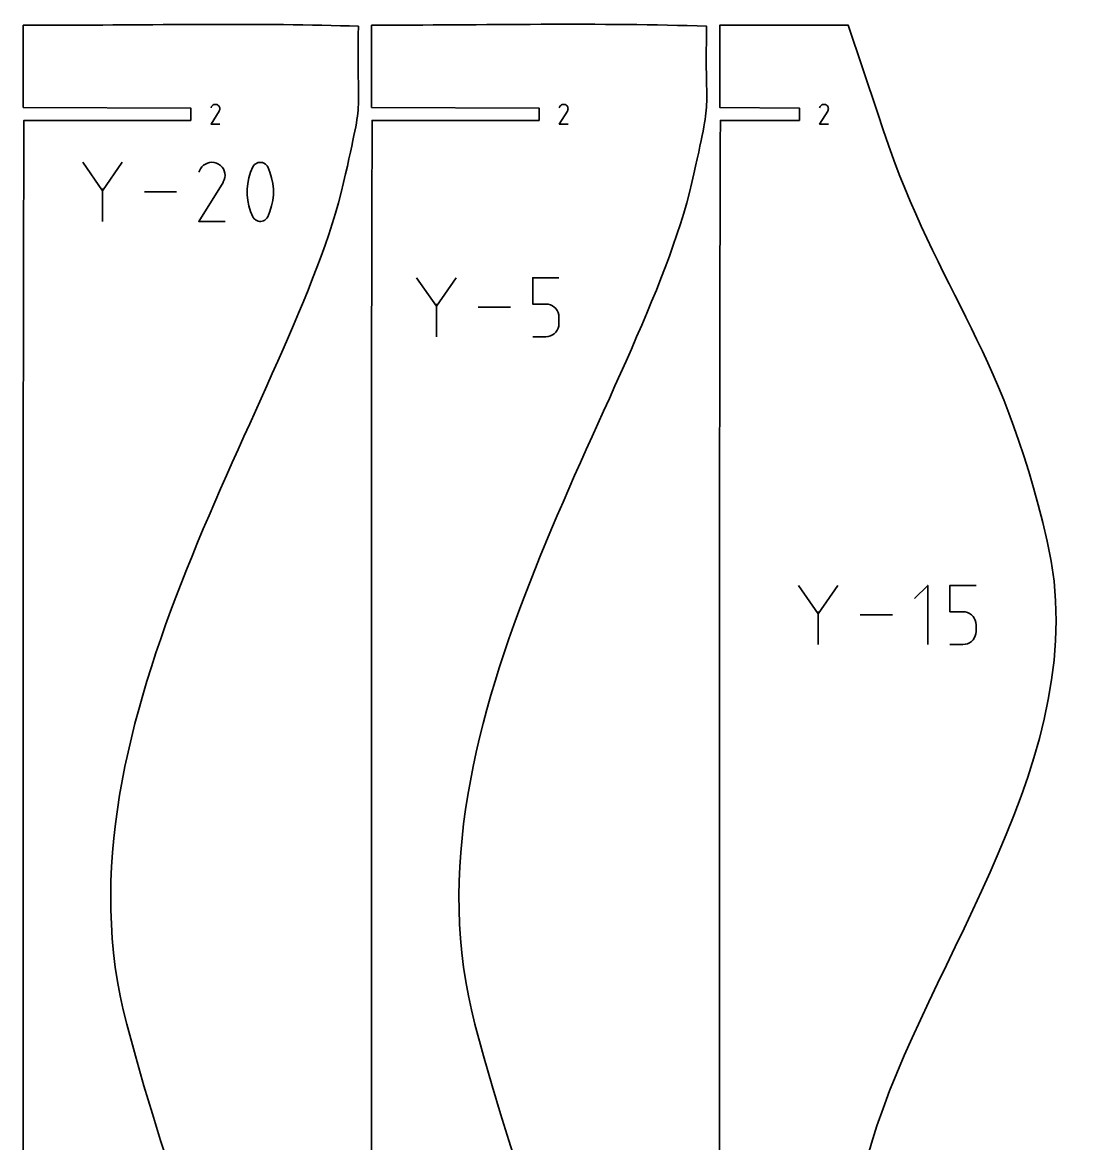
# Model space of a CAD drawing. Header units: centimetres. Extents: x -100 to 52, y -49 to 45.
# Drawn here: x -99.98 to -73.78, y 18.13 to 45.48 of the extents above; entities that cross this region are included whole.
import ezdxf

# ---------------------------------------------------------------- set-up
doc = ezdxf.new("R2010")
doc.units = ezdxf.units.CM
doc.header["$MEASUREMENT"] = 0
doc.layers.add('layer 1', color=7, linetype='Continuous')

msp = doc.modelspace()

# ---------------------------------------------------------------- linework, layer by layer
at = {"layer": 'layer 1', "color": 250, "lineweight": 35}
for points, knots in [([(-99.43649, 45.40976), (-99.43649, 45.40976), (-99.96065, 45.40975), (-99.96065, 45.40975), (-99.96065, 45.40975), (-99.96065, 45.40975), (-99.96065, 43.40408), (-99.96065, 43.40408), (-99.96065, 43.40408), (-99.96065, 43.40408), (-95.87478, 43.38908), (-95.87478, 43.38908), (-95.87478, 43.38908), (-95.87478, 43.38908), (-95.87478, 43.08908), (-95.87478, 43.08908), (-95.87478, 43.08908), (-95.87478, 43.08908), (-99.94565, 43.08908), (-99.94565, 43.08908), (-99.94565, 43.08908), (-99.9819, 31.26959), (-99.96062, 19.44001), (-99.96067, 7.61892), (-99.96067, 7.61892), (-99.96067, 7.61892), (-96.1163, 7.60392), (-96.1163, 7.60392), (-96.1163, 7.60392), (-96.1163, 7.60392), (-96.1163, 7.30392), (-96.1163, 7.30392), (-96.1163, 7.30392), (-96.1163, 7.30392), (-99.94567, 7.30392), (-99.94567, 7.30392), (-99.94567, 7.30392), (-99.94567, 7.30392), (-99.96068, 5.38491), (-99.96068, 5.38491), (-99.96068, 5.38491), (-97.25842, 5.36347), (-94.52812, 5.38055), (-91.82321, 5.38055), (-91.82321, 5.38055), (-93.49611, 11.93526), (-95.161, 12.5553), (-97.43689, 21.04422), (-97.43689, 21.04422), (-99.41385, 28.41815), (-93.33494, 36.38739), (-92.14871, 41.57196), (-92.14871, 41.57196), (-91.61137, 43.92045), (-91.84091, 43.04187), (-91.78733, 45.38343), (-91.78733, 45.38343), (-94.10078, 45.47222), (-96.99438, 45.40976), (-99.43649, 45.40976)], [0, 0, 0, 0, 0.0625, 0.0625, 0.0625, 0.0625, 0.125, 0.125, 0.125, 0.125, 0.1875, 0.1875, 0.1875, 0.1875, 0.25, 0.25, 0.25, 0.25, 0.3125, 0.3125, 0.3125, 0.3125, 0.375, 0.375, 0.375, 0.375, 0.4375, 0.4375, 0.4375, 0.4375, 0.5, 0.5, 0.5, 0.5, 0.5625, 0.5625, 0.5625, 0.5625, 0.625, 0.625, 0.625, 0.625, 0.6875, 0.6875, 0.6875, 0.6875, 0.75, 0.75, 0.75, 0.75, 0.8125, 0.8125, 0.8125, 0.8125, 0.875, 0.875, 0.875, 0.875, 1, 1, 1, 1]), ([(-91.46799, 12.59138), (-91.46799, 12.59138), (-91.46801, 7.61892), (-91.46801, 7.61892), (-91.46801, 7.61892), (-91.46801, 7.61892), (-87.62364, 7.60392), (-87.62364, 7.60392), (-87.62364, 7.60392), (-87.62364, 7.60392), (-87.62364, 7.30392), (-87.62364, 7.30392), (-87.62364, 7.30392), (-87.62364, 7.30392), (-91.45301, 7.30392), (-91.45301, 7.30392), (-91.45301, 7.30392), (-91.45301, 7.30392), (-91.46802, 5.38428), (-91.46802, 5.38428), (-91.46802, 5.38428), (-88.77043, 5.36589), (-86.03247, 5.38056), (-83.33055, 5.38056), (-83.33055, 5.38056), (-85.0034, 11.93492), (-86.6682, 12.55532), (-88.94424, 21.04422), (-88.94424, 21.04422), (-90.92128, 28.41795), (-84.84207, 36.38789), (-83.65606, 41.57196), (-83.65606, 41.57196), (-83.11872, 43.92069), (-83.34825, 43.04159), (-83.29467, 45.38343), (-83.29467, 45.38343), (-85.76628, 45.4783), (-88.86936, 45.40983), (-91.46802, 45.40973), (-91.46802, 45.40973), (-91.46802, 45.40973), (-91.46801, 43.40408), (-91.46801, 43.40408), (-91.46801, 43.40408), (-91.46801, 43.40408), (-87.38214, 43.38908), (-87.38214, 43.38908), (-87.38214, 43.38908), (-87.38214, 43.38908), (-87.38214, 43.08908), (-87.38214, 43.08908), (-87.38214, 43.08908), (-87.38214, 43.08908), (-91.45301, 43.08908), (-91.45301, 43.08908), (-91.45301, 43.08908), (-91.48415, 32.92513), (-91.46799, 22.75594), (-91.46799, 12.59138)], [0, 0, 0, 0, 0.0625, 0.0625, 0.0625, 0.0625, 0.125, 0.125, 0.125, 0.125, 0.1875, 0.1875, 0.1875, 0.1875, 0.25, 0.25, 0.25, 0.25, 0.3125, 0.3125, 0.3125, 0.3125, 0.375, 0.375, 0.375, 0.375, 0.4375, 0.4375, 0.4375, 0.4375, 0.5, 0.5, 0.5, 0.5, 0.5625, 0.5625, 0.5625, 0.5625, 0.625, 0.625, 0.625, 0.625, 0.6875, 0.6875, 0.6875, 0.6875, 0.75, 0.75, 0.75, 0.75, 0.8125, 0.8125, 0.8125, 0.8125, 0.875, 0.875, 0.875, 0.875, 1, 1, 1, 1]), ([(-82.78106, 45.40977), (-82.78106, 45.40977), (-82.9753, 45.40974), (-82.9753, 45.40974), (-82.9753, 45.40974), (-82.9753, 45.40974), (-82.97529, 43.40408), (-82.97529, 43.40408), (-82.97529, 43.40408), (-82.97529, 43.40408), (-81.03165, 43.38908), (-81.03165, 43.38908), (-81.03165, 43.38908), (-81.03165, 43.38908), (-81.03165, 43.08908), (-81.03165, 43.08908), (-81.03165, 43.08908), (-81.03165, 43.08908), (-82.96029, 43.08908), (-82.96029, 43.08908), (-82.96029, 43.08908), (-82.99655, 31.26958), (-82.97522, 19.44003), (-82.97534, 7.61892), (-82.97534, 7.61892), (-82.97534, 7.61892), (-81.67216, 7.60392), (-81.67216, 7.60392), (-81.67216, 7.60392), (-81.67216, 7.60392), (-81.67216, 7.30392), (-81.67216, 7.30392), (-81.67216, 7.30392), (-81.67216, 7.30392), (-82.96035, 7.30392), (-82.96035, 7.30392), (-82.96035, 7.30392), (-82.96035, 7.30392), (-82.97537, 5.38519), (-82.97537, 5.38519), (-82.97537, 5.38519), (-82.0142, 5.3633), (-80.88123, 5.38056), (-79.90189, 5.38056), (-79.90189, 5.38056), (-81.3053, 11.71305), (-81.37859, 11.03902), (-79.27187, 18.14355), (-79.27187, 18.14355), (-77.94576, 22.61562), (-73.78397, 27.61849), (-74.9852, 32.82466), (-74.9852, 32.82466), (-76.13307, 37.79954), (-77.75456, 38.94223), (-79.11734, 43.25364), (-79.11734, 43.25364), (-79.11734, 43.25364), (-79.8392, 45.40977), (-79.8392, 45.40977), (-79.8392, 45.40977), (-79.8392, 45.40977), (-82.78106, 45.40977), (-82.78106, 45.40977)], [0, 0, 0, 0, 0.05882353, 0.05882353, 0.05882353, 0.05882353, 0.11764706, 0.11764706, 0.11764706, 0.11764706, 0.17647059, 0.17647059, 0.17647059, 0.17647059, 0.23529412, 0.23529412, 0.23529412, 0.23529412, 0.29411765, 0.29411765, 0.29411765, 0.29411765, 0.35294118, 0.35294118, 0.35294118, 0.35294118, 0.41176471, 0.41176471, 0.41176471, 0.41176471, 0.47058824, 0.47058824, 0.47058824, 0.47058824, 0.52941176, 0.52941176, 0.52941176, 0.52941176, 0.58823529, 0.58823529, 0.58823529, 0.58823529, 0.64705882, 0.64705882, 0.64705882, 0.64705882, 0.70588235, 0.70588235, 0.70588235, 0.70588235, 0.76470588, 0.76470588, 0.76470588, 0.76470588, 0.82352941, 0.82352941, 0.82352941, 0.82352941, 0.88235294, 0.88235294, 0.88235294, 0.88235294, 1, 1, 1, 1]), ([(-95.16825, 42.99908), (-95.16825, 42.99908), (-95.38143, 42.99908), (-95.38143, 42.99908), (-95.38143, 42.99908), (-95.38143, 42.99908), (-95.18445, 43.3162), (-95.18445, 43.3162), (-95.18445, 43.3162), (-95.18445, 43.3162), (-95.18421, 43.31649), (-95.18421, 43.31649), (-95.18421, 43.31649), (-95.18421, 43.31649), (-95.18399, 43.31679), (-95.18399, 43.31679), (-95.18399, 43.31679), (-95.18399, 43.31679), (-95.18377, 43.31708), (-95.18377, 43.31708), (-95.18377, 43.31708), (-95.18377, 43.31708), (-95.18356, 43.31739), (-95.18356, 43.31739), (-95.18356, 43.31739), (-95.18356, 43.31739), (-95.18335, 43.31771), (-95.18335, 43.31771), (-95.18335, 43.31771), (-95.18335, 43.31771), (-95.18315, 43.31804), (-95.18315, 43.31804), (-95.18315, 43.31804), (-95.18315, 43.31804), (-95.18295, 43.31838), (-95.18295, 43.31838), (-95.18295, 43.31838), (-95.18295, 43.31838), (-95.18275, 43.31874), (-95.18275, 43.31874), (-95.18275, 43.31874), (-95.18275, 43.31874), (-95.18255, 43.31912), (-95.18255, 43.31912), (-95.18255, 43.31912), (-95.18255, 43.31912), (-95.17442, 43.33658), (-95.17442, 43.33658), (-95.17442, 43.33658), (-95.17442, 43.33658), (-95.16967, 43.35469), (-95.16967, 43.35469), (-95.16967, 43.35469), (-95.16967, 43.35469), (-95.16818, 43.37302), (-95.16818, 43.37302), (-95.16818, 43.37302), (-95.16818, 43.37302), (-95.16984, 43.39117), (-95.16984, 43.39117), (-95.16984, 43.39117), (-95.16984, 43.39117), (-95.17454, 43.40873), (-95.17454, 43.40873), (-95.17454, 43.40873), (-95.17454, 43.40873), (-95.18215, 43.4253), (-95.18215, 43.4253), (-95.18215, 43.4253), (-95.18215, 43.4253), (-95.19256, 43.44046), (-95.19256, 43.44046), (-95.19256, 43.44046), (-95.19256, 43.44046), (-95.20566, 43.45381), (-95.20566, 43.45381), (-95.20566, 43.45381), (-95.20566, 43.45381), (-95.22132, 43.46493), (-95.22132, 43.46493), (-95.22132, 43.46493), (-95.22132, 43.46493), (-95.23883, 43.47295), (-95.23883, 43.47295), (-95.23883, 43.47295), (-95.23883, 43.47295), (-95.25696, 43.47763), (-95.25696, 43.47763), (-95.25696, 43.47763), (-95.25696, 43.47763), (-95.27531, 43.47907), (-95.27531, 43.47907), (-95.27531, 43.47907), (-95.27531, 43.47907), (-95.29346, 43.47739), (-95.29346, 43.47739), (-95.29346, 43.47739), (-95.29346, 43.47739), (-95.31101, 43.47268), (-95.31101, 43.47268), (-95.31101, 43.47268), (-95.31101, 43.47268), (-95.32756, 43.46505), (-95.32756, 43.46505), (-95.32756, 43.46505), (-95.32756, 43.46505), (-95.3427, 43.45461), (-95.3427, 43.45461), (-95.3427, 43.45461), (-95.3427, 43.45461), (-95.35603, 43.44146), (-95.35603, 43.44146), (-95.35603, 43.44146), (-95.35603, 43.44146), (-95.36713, 43.42571), (-95.36713, 43.42571), (-95.36713, 43.42571), (-95.36713, 43.42571), (-95.38113, 43.39886), (-95.38113, 43.39886)], [0, 0, 0, 0, 0.03225806, 0.03225806, 0.03225806, 0.03225806, 0.06451613, 0.06451613, 0.06451613, 0.06451613, 0.09677419, 0.09677419, 0.09677419, 0.09677419, 0.12903226, 0.12903226, 0.12903226, 0.12903226, 0.16129032, 0.16129032, 0.16129032, 0.16129032, 0.19354839, 0.19354839, 0.19354839, 0.19354839, 0.22580645, 0.22580645, 0.22580645, 0.22580645, 0.25806452, 0.25806452, 0.25806452, 0.25806452, 0.29032258, 0.29032258, 0.29032258, 0.29032258, 0.32258065, 0.32258065, 0.32258065, 0.32258065, 0.35483871, 0.35483871, 0.35483871, 0.35483871, 0.38709677, 0.38709677, 0.38709677, 0.38709677, 0.41935484, 0.41935484, 0.41935484, 0.41935484, 0.4516129, 0.4516129, 0.4516129, 0.4516129, 0.48387097, 0.48387097, 0.48387097, 0.48387097, 0.51612903, 0.51612903, 0.51612903, 0.51612903, 0.5483871, 0.5483871, 0.5483871, 0.5483871, 0.58064516, 0.58064516, 0.58064516, 0.58064516, 0.61290323, 0.61290323, 0.61290323, 0.61290323, 0.64516129, 0.64516129, 0.64516129, 0.64516129, 0.67741935, 0.67741935, 0.67741935, 0.67741935, 0.70967742, 0.70967742, 0.70967742, 0.70967742, 0.74193548, 0.74193548, 0.74193548, 0.74193548, 0.77419355, 0.77419355, 0.77419355, 0.77419355, 0.80645161, 0.80645161, 0.80645161, 0.80645161, 0.83870968, 0.83870968, 0.83870968, 0.83870968, 0.87096774, 0.87096774, 0.87096774, 0.87096774, 0.90322581, 0.90322581, 0.90322581, 0.90322581, 0.93548387, 0.93548387, 0.93548387, 0.93548387, 1, 1, 1, 1]), ([(-86.67561, 42.99908), (-86.67561, 42.99908), (-86.88879, 42.99908), (-86.88879, 42.99908), (-86.88879, 42.99908), (-86.88879, 42.99908), (-86.6918, 43.3162), (-86.6918, 43.3162), (-86.6918, 43.3162), (-86.6918, 43.3162), (-86.69157, 43.31649), (-86.69157, 43.31649), (-86.69157, 43.31649), (-86.69157, 43.31649), (-86.69134, 43.31679), (-86.69134, 43.31679), (-86.69134, 43.31679), (-86.69134, 43.31679), (-86.69112, 43.31708), (-86.69112, 43.31708), (-86.69112, 43.31708), (-86.69112, 43.31708), (-86.69091, 43.31739), (-86.69091, 43.31739), (-86.69091, 43.31739), (-86.69091, 43.31739), (-86.69071, 43.31771), (-86.69071, 43.31771), (-86.69071, 43.31771), (-86.69071, 43.31771), (-86.6905, 43.31804), (-86.6905, 43.31804), (-86.6905, 43.31804), (-86.6905, 43.31804), (-86.6903, 43.31838), (-86.6903, 43.31838), (-86.6903, 43.31838), (-86.6903, 43.31838), (-86.6901, 43.31874), (-86.6901, 43.31874), (-86.6901, 43.31874), (-86.6901, 43.31874), (-86.6899, 43.31912), (-86.6899, 43.31912), (-86.6899, 43.31912), (-86.6899, 43.31912), (-86.68177, 43.33658), (-86.68177, 43.33658), (-86.68177, 43.33658), (-86.68177, 43.33658), (-86.67702, 43.35469), (-86.67702, 43.35469), (-86.67702, 43.35469), (-86.67702, 43.35469), (-86.67553, 43.37302), (-86.67553, 43.37302), (-86.67553, 43.37302), (-86.67553, 43.37302), (-86.6772, 43.39117), (-86.6772, 43.39117), (-86.6772, 43.39117), (-86.6772, 43.39117), (-86.68189, 43.40874), (-86.68189, 43.40874), (-86.68189, 43.40874), (-86.68189, 43.40874), (-86.68951, 43.4253), (-86.68951, 43.4253), (-86.68951, 43.4253), (-86.68951, 43.4253), (-86.69992, 43.44046), (-86.69992, 43.44046), (-86.69992, 43.44046), (-86.69992, 43.44046), (-86.71301, 43.45381), (-86.71301, 43.45381), (-86.71301, 43.45381), (-86.71301, 43.45381), (-86.72868, 43.46493), (-86.72868, 43.46493), (-86.72868, 43.46493), (-86.72868, 43.46493), (-86.74619, 43.47295), (-86.74619, 43.47295), (-86.74619, 43.47295), (-86.74619, 43.47295), (-86.76432, 43.47763), (-86.76432, 43.47763), (-86.76432, 43.47763), (-86.76432, 43.47763), (-86.78266, 43.47907), (-86.78266, 43.47907), (-86.78266, 43.47907), (-86.78266, 43.47907), (-86.80081, 43.47739), (-86.80081, 43.47739), (-86.80081, 43.47739), (-86.80081, 43.47739), (-86.81836, 43.47268), (-86.81836, 43.47268), (-86.81836, 43.47268), (-86.81836, 43.47268), (-86.83491, 43.46505), (-86.83491, 43.46505), (-86.83491, 43.46505), (-86.83491, 43.46505), (-86.85005, 43.45461), (-86.85005, 43.45461), (-86.85005, 43.45461), (-86.85005, 43.45461), (-86.86338, 43.44146), (-86.86338, 43.44146), (-86.86338, 43.44146), (-86.86338, 43.44146), (-86.87449, 43.42571), (-86.87449, 43.42571), (-86.87449, 43.42571), (-86.87449, 43.42571), (-86.88848, 43.39886), (-86.88848, 43.39886)], [0, 0, 0, 0, 0.03225806, 0.03225806, 0.03225806, 0.03225806, 0.06451613, 0.06451613, 0.06451613, 0.06451613, 0.09677419, 0.09677419, 0.09677419, 0.09677419, 0.12903226, 0.12903226, 0.12903226, 0.12903226, 0.16129032, 0.16129032, 0.16129032, 0.16129032, 0.19354839, 0.19354839, 0.19354839, 0.19354839, 0.22580645, 0.22580645, 0.22580645, 0.22580645, 0.25806452, 0.25806452, 0.25806452, 0.25806452, 0.29032258, 0.29032258, 0.29032258, 0.29032258, 0.32258065, 0.32258065, 0.32258065, 0.32258065, 0.35483871, 0.35483871, 0.35483871, 0.35483871, 0.38709677, 0.38709677, 0.38709677, 0.38709677, 0.41935484, 0.41935484, 0.41935484, 0.41935484, 0.4516129, 0.4516129, 0.4516129, 0.4516129, 0.48387097, 0.48387097, 0.48387097, 0.48387097, 0.51612903, 0.51612903, 0.51612903, 0.51612903, 0.5483871, 0.5483871, 0.5483871, 0.5483871, 0.58064516, 0.58064516, 0.58064516, 0.58064516, 0.61290323, 0.61290323, 0.61290323, 0.61290323, 0.64516129, 0.64516129, 0.64516129, 0.64516129, 0.67741935, 0.67741935, 0.67741935, 0.67741935, 0.70967742, 0.70967742, 0.70967742, 0.70967742, 0.74193548, 0.74193548, 0.74193548, 0.74193548, 0.77419355, 0.77419355, 0.77419355, 0.77419355, 0.80645161, 0.80645161, 0.80645161, 0.80645161, 0.83870968, 0.83870968, 0.83870968, 0.83870968, 0.87096774, 0.87096774, 0.87096774, 0.87096774, 0.90322581, 0.90322581, 0.90322581, 0.90322581, 0.93548387, 0.93548387, 0.93548387, 0.93548387, 1, 1, 1, 1]), ([(-80.32512, 42.99908), (-80.32512, 42.99908), (-80.5383, 42.99908), (-80.5383, 42.99908), (-80.5383, 42.99908), (-80.5383, 42.99908), (-80.34132, 43.3162), (-80.34132, 43.3162), (-80.34132, 43.3162), (-80.34132, 43.3162), (-80.34108, 43.31649), (-80.34108, 43.31649), (-80.34108, 43.31649), (-80.34108, 43.31649), (-80.34085, 43.31678), (-80.34085, 43.31678), (-80.34085, 43.31678), (-80.34085, 43.31678), (-80.34064, 43.31708), (-80.34064, 43.31708), (-80.34064, 43.31708), (-80.34064, 43.31708), (-80.34043, 43.31739), (-80.34043, 43.31739), (-80.34043, 43.31739), (-80.34043, 43.31739), (-80.34022, 43.31771), (-80.34022, 43.31771), (-80.34022, 43.31771), (-80.34022, 43.31771), (-80.34002, 43.31803), (-80.34002, 43.31803), (-80.34002, 43.31803), (-80.34002, 43.31803), (-80.33982, 43.31838), (-80.33982, 43.31838), (-80.33982, 43.31838), (-80.33982, 43.31838), (-80.33962, 43.31874), (-80.33962, 43.31874), (-80.33962, 43.31874), (-80.33962, 43.31874), (-80.33942, 43.31912), (-80.33942, 43.31912), (-80.33942, 43.31912), (-80.33942, 43.31912), (-80.33129, 43.33658), (-80.33129, 43.33658), (-80.33129, 43.33658), (-80.33129, 43.33658), (-80.32653, 43.35468), (-80.32653, 43.35468), (-80.32653, 43.35468), (-80.32653, 43.35468), (-80.32505, 43.37302), (-80.32505, 43.37302), (-80.32505, 43.37302), (-80.32505, 43.37302), (-80.32671, 43.39117), (-80.32671, 43.39117), (-80.32671, 43.39117), (-80.32671, 43.39117), (-80.33141, 43.40873), (-80.33141, 43.40873), (-80.33141, 43.40873), (-80.33141, 43.40873), (-80.33902, 43.4253), (-80.33902, 43.4253), (-80.33902, 43.4253), (-80.33902, 43.4253), (-80.34943, 43.44046), (-80.34943, 43.44046), (-80.34943, 43.44046), (-80.34943, 43.44046), (-80.36253, 43.45381), (-80.36253, 43.45381), (-80.36253, 43.45381), (-80.36253, 43.45381), (-80.37819, 43.46493), (-80.37819, 43.46493), (-80.37819, 43.46493), (-80.37819, 43.46493), (-80.3957, 43.47295), (-80.3957, 43.47295), (-80.3957, 43.47295), (-80.3957, 43.47295), (-80.41383, 43.47763), (-80.41383, 43.47763), (-80.41383, 43.47763), (-80.41383, 43.47763), (-80.43217, 43.47907), (-80.43217, 43.47907), (-80.43217, 43.47907), (-80.43217, 43.47907), (-80.45032, 43.47739), (-80.45032, 43.47739), (-80.45032, 43.47739), (-80.45032, 43.47739), (-80.46788, 43.47268), (-80.46788, 43.47268), (-80.46788, 43.47268), (-80.46788, 43.47268), (-80.48443, 43.46505), (-80.48443, 43.46505), (-80.48443, 43.46505), (-80.48443, 43.46505), (-80.49957, 43.45461), (-80.49957, 43.45461), (-80.49957, 43.45461), (-80.49957, 43.45461), (-80.51289, 43.44146), (-80.51289, 43.44146), (-80.51289, 43.44146), (-80.51289, 43.44146), (-80.524, 43.42571), (-80.524, 43.42571), (-80.524, 43.42571), (-80.524, 43.42571), (-80.538, 43.39886), (-80.538, 43.39886)], [0, 0, 0, 0, 0.03225806, 0.03225806, 0.03225806, 0.03225806, 0.06451613, 0.06451613, 0.06451613, 0.06451613, 0.09677419, 0.09677419, 0.09677419, 0.09677419, 0.12903226, 0.12903226, 0.12903226, 0.12903226, 0.16129032, 0.16129032, 0.16129032, 0.16129032, 0.19354839, 0.19354839, 0.19354839, 0.19354839, 0.22580645, 0.22580645, 0.22580645, 0.22580645, 0.25806452, 0.25806452, 0.25806452, 0.25806452, 0.29032258, 0.29032258, 0.29032258, 0.29032258, 0.32258065, 0.32258065, 0.32258065, 0.32258065, 0.35483871, 0.35483871, 0.35483871, 0.35483871, 0.38709677, 0.38709677, 0.38709677, 0.38709677, 0.41935484, 0.41935484, 0.41935484, 0.41935484, 0.4516129, 0.4516129, 0.4516129, 0.4516129, 0.48387097, 0.48387097, 0.48387097, 0.48387097, 0.51612903, 0.51612903, 0.51612903, 0.51612903, 0.5483871, 0.5483871, 0.5483871, 0.5483871, 0.58064516, 0.58064516, 0.58064516, 0.58064516, 0.61290323, 0.61290323, 0.61290323, 0.61290323, 0.64516129, 0.64516129, 0.64516129, 0.64516129, 0.67741935, 0.67741935, 0.67741935, 0.67741935, 0.70967742, 0.70967742, 0.70967742, 0.70967742, 0.74193548, 0.74193548, 0.74193548, 0.74193548, 0.77419355, 0.77419355, 0.77419355, 0.77419355, 0.80645161, 0.80645161, 0.80645161, 0.80645161, 0.83870968, 0.83870968, 0.83870968, 0.83870968, 0.87096774, 0.87096774, 0.87096774, 0.87096774, 0.90322581, 0.90322581, 0.90322581, 0.90322581, 0.93548387, 0.93548387, 0.93548387, 0.93548387, 1, 1, 1, 1]), ([(-97.54885, 42.06654), (-97.54885, 42.06654), (-98.02949, 41.37134), (-98.02949, 41.37134), (-98.02949, 41.37134), (-98.02949, 41.37134), (-98.51022, 42.06654), (-98.51022, 42.06654)], [0, 0, 0, 0, 0.33333333, 0.33333333, 0.33333333, 0.33333333, 1, 1, 1, 1]), ([(-95.03971, 40.62529), (-95.03971, 40.62529), (-95.67978, 40.62529), (-95.67978, 40.62529), (-95.67978, 40.62529), (-95.67978, 40.62529), (-95.08833, 41.57744), (-95.08833, 41.57744), (-95.08833, 41.57744), (-95.08833, 41.57744), (-95.08762, 41.57831), (-95.08762, 41.57831), (-95.08762, 41.57831), (-95.08762, 41.57831), (-95.08695, 41.5792), (-95.08695, 41.5792), (-95.08695, 41.5792), (-95.08695, 41.5792), (-95.08629, 41.58009), (-95.08629, 41.58009), (-95.08629, 41.58009), (-95.08629, 41.58009), (-95.08566, 41.58101), (-95.08566, 41.58101), (-95.08566, 41.58101), (-95.08566, 41.58101), (-95.08504, 41.58196), (-95.08504, 41.58196), (-95.08504, 41.58196), (-95.08504, 41.58196), (-95.08443, 41.58295), (-95.08443, 41.58295), (-95.08443, 41.58295), (-95.08443, 41.58295), (-95.08383, 41.58398), (-95.08383, 41.58398), (-95.08383, 41.58398), (-95.08383, 41.58398), (-95.08324, 41.58506), (-95.08324, 41.58506), (-95.08324, 41.58506), (-95.08324, 41.58506), (-95.08264, 41.58621), (-95.08264, 41.58621), (-95.08264, 41.58621), (-95.08264, 41.58621), (-95.05822, 41.63864), (-95.05822, 41.63864), (-95.05822, 41.63864), (-95.05822, 41.63864), (-95.04395, 41.69299), (-95.04395, 41.69299), (-95.04395, 41.69299), (-95.04395, 41.69299), (-95.03949, 41.74803), (-95.03949, 41.74803), (-95.03949, 41.74803), (-95.03949, 41.74803), (-95.04448, 41.80254), (-95.04448, 41.80254), (-95.04448, 41.80254), (-95.04448, 41.80254), (-95.05858, 41.85527), (-95.05858, 41.85527), (-95.05858, 41.85527), (-95.05858, 41.85527), (-95.08144, 41.90502), (-95.08144, 41.90502), (-95.08144, 41.90502), (-95.08144, 41.90502), (-95.1127, 41.95054), (-95.1127, 41.95054), (-95.1127, 41.95054), (-95.1127, 41.95054), (-95.15202, 41.99061), (-95.15202, 41.99061), (-95.15202, 41.99061), (-95.15202, 41.99061), (-95.19905, 42.02401), (-95.19905, 42.02401), (-95.19905, 42.02401), (-95.19905, 42.02401), (-95.25162, 42.04808), (-95.25162, 42.04808), (-95.25162, 42.04808), (-95.25162, 42.04808), (-95.30606, 42.06213), (-95.30606, 42.06213), (-95.30606, 42.06213), (-95.30606, 42.06213), (-95.36113, 42.06646), (-95.36113, 42.06646), (-95.36113, 42.06646), (-95.36113, 42.06646), (-95.41563, 42.0614), (-95.41563, 42.0614), (-95.41563, 42.0614), (-95.41563, 42.0614), (-95.46833, 42.04726), (-95.46833, 42.04726), (-95.46833, 42.04726), (-95.46833, 42.04726), (-95.51802, 42.02436), (-95.51802, 42.02436), (-95.51802, 42.02436), (-95.51802, 42.02436), (-95.56348, 41.99301), (-95.56348, 41.99301), (-95.56348, 41.99301), (-95.56348, 41.99301), (-95.60349, 41.95353), (-95.60349, 41.95353), (-95.60349, 41.95353), (-95.60349, 41.95353), (-95.63685, 41.90624), (-95.63685, 41.90624), (-95.63685, 41.90624), (-95.63685, 41.90624), (-95.67887, 41.82562), (-95.67887, 41.82562)], [0, 0, 0, 0, 0.03225806, 0.03225806, 0.03225806, 0.03225806, 0.06451613, 0.06451613, 0.06451613, 0.06451613, 0.09677419, 0.09677419, 0.09677419, 0.09677419, 0.12903226, 0.12903226, 0.12903226, 0.12903226, 0.16129032, 0.16129032, 0.16129032, 0.16129032, 0.19354839, 0.19354839, 0.19354839, 0.19354839, 0.22580645, 0.22580645, 0.22580645, 0.22580645, 0.25806452, 0.25806452, 0.25806452, 0.25806452, 0.29032258, 0.29032258, 0.29032258, 0.29032258, 0.32258065, 0.32258065, 0.32258065, 0.32258065, 0.35483871, 0.35483871, 0.35483871, 0.35483871, 0.38709677, 0.38709677, 0.38709677, 0.38709677, 0.41935484, 0.41935484, 0.41935484, 0.41935484, 0.4516129, 0.4516129, 0.4516129, 0.4516129, 0.48387097, 0.48387097, 0.48387097, 0.48387097, 0.51612903, 0.51612903, 0.51612903, 0.51612903, 0.5483871, 0.5483871, 0.5483871, 0.5483871, 0.58064516, 0.58064516, 0.58064516, 0.58064516, 0.61290323, 0.61290323, 0.61290323, 0.61290323, 0.64516129, 0.64516129, 0.64516129, 0.64516129, 0.67741935, 0.67741935, 0.67741935, 0.67741935, 0.70967742, 0.70967742, 0.70967742, 0.70967742, 0.74193548, 0.74193548, 0.74193548, 0.74193548, 0.77419355, 0.77419355, 0.77419355, 0.77419355, 0.80645161, 0.80645161, 0.80645161, 0.80645161, 0.83870968, 0.83870968, 0.83870968, 0.83870968, 0.87096774, 0.87096774, 0.87096774, 0.87096774, 0.90322581, 0.90322581, 0.90322581, 0.90322581, 0.93548387, 0.93548387, 0.93548387, 0.93548387, 1, 1, 1, 1]), ([(-94.26765, 40.64431), (-94.26765, 40.64431), (-94.23416, 40.63179), (-94.23416, 40.63179), (-94.23416, 40.63179), (-94.23416, 40.63179), (-94.19981, 40.62557), (-94.19981, 40.62557), (-94.19981, 40.62557), (-94.19981, 40.62557), (-94.16537, 40.62539), (-94.16537, 40.62539), (-94.16537, 40.62539), (-94.16537, 40.62539), (-94.13164, 40.63101), (-94.13164, 40.63101), (-94.13164, 40.63101), (-94.13164, 40.63101), (-94.09937, 40.64217), (-94.09937, 40.64217), (-94.09937, 40.64217), (-94.09937, 40.64217), (-94.06936, 40.65862), (-94.06936, 40.65862), (-94.06936, 40.65862), (-94.06936, 40.65862), (-94.04237, 40.68009), (-94.04237, 40.68009), (-94.04237, 40.68009), (-94.04237, 40.68009), (-94.01919, 40.70635), (-94.01919, 40.70635), (-94.01919, 40.70635), (-94.01919, 40.70635), (-94.00058, 40.73713), (-94.00058, 40.73713), (-94.00058, 40.73713), (-94.00058, 40.73713), (-93.94507, 40.86707), (-93.94507, 40.86707), (-93.94507, 40.86707), (-93.94507, 40.86707), (-93.90343, 41.00078), (-93.90343, 41.00078), (-93.90343, 41.00078), (-93.90343, 41.00078), (-93.87568, 41.13717), (-93.87568, 41.13717), (-93.87568, 41.13717), (-93.87568, 41.13717), (-93.8618, 41.2752), (-93.8618, 41.2752), (-93.8618, 41.2752), (-93.8618, 41.2752), (-93.8618, 41.41379), (-93.8618, 41.41379), (-93.8618, 41.41379), (-93.8618, 41.41379), (-93.87568, 41.55188), (-93.87568, 41.55188), (-93.87568, 41.55188), (-93.87568, 41.55188), (-93.90343, 41.6884), (-93.90343, 41.6884), (-93.90343, 41.6884), (-93.90343, 41.6884), (-93.94507, 41.82228), (-93.94507, 41.82228), (-93.94507, 41.82228), (-93.94507, 41.82228), (-94.00058, 41.95247), (-94.00058, 41.95247), (-94.00058, 41.95247), (-94.00058, 41.95247), (-94.00764, 41.9656), (-94.00764, 41.9656), (-94.00764, 41.9656), (-94.00764, 41.9656), (-94.01565, 41.97817), (-94.01565, 41.97817), (-94.01565, 41.97817), (-94.01565, 41.97817), (-94.02453, 41.99009), (-94.02453, 41.99009), (-94.02453, 41.99009), (-94.02453, 41.99009), (-94.03424, 42.00131), (-94.03424, 42.00131), (-94.03424, 42.00131), (-94.03424, 42.00131), (-94.04472, 42.01177), (-94.04472, 42.01177), (-94.04472, 42.01177), (-94.04472, 42.01177), (-94.05589, 42.0214), (-94.05589, 42.0214), (-94.05589, 42.0214), (-94.05589, 42.0214), (-94.06771, 42.03015), (-94.06771, 42.03015), (-94.06771, 42.03015), (-94.06771, 42.03015), (-94.08012, 42.03795), (-94.08012, 42.03795), (-94.08012, 42.03795), (-94.08012, 42.03795), (-94.09304, 42.04474), (-94.09304, 42.04474), (-94.09304, 42.04474), (-94.09304, 42.04474), (-94.1268, 42.05754), (-94.1268, 42.05754), (-94.1268, 42.05754), (-94.1268, 42.05754), (-94.16135, 42.06397), (-94.16135, 42.06397), (-94.16135, 42.06397), (-94.16135, 42.06397), (-94.19593, 42.0643), (-94.19593, 42.0643), (-94.19593, 42.0643), (-94.19593, 42.0643), (-94.22977, 42.05878), (-94.22977, 42.05878), (-94.22977, 42.05878), (-94.22977, 42.05878), (-94.26209, 42.04767), (-94.26209, 42.04767), (-94.26209, 42.04767), (-94.26209, 42.04767), (-94.29214, 42.03121), (-94.29214, 42.03121), (-94.29214, 42.03121), (-94.29214, 42.03121), (-94.31914, 42.00968), (-94.31914, 42.00968), (-94.31914, 42.00968), (-94.31914, 42.00968), (-94.34232, 41.98331), (-94.34232, 41.98331), (-94.34232, 41.98331), (-94.34232, 41.98331), (-94.36093, 41.95238), (-94.36093, 41.95238), (-94.36093, 41.95238), (-94.36093, 41.95238), (-94.41617, 41.82246), (-94.41617, 41.82246), (-94.41617, 41.82246), (-94.41617, 41.82246), (-94.45761, 41.68878), (-94.45761, 41.68878), (-94.45761, 41.68878), (-94.45761, 41.68878), (-94.48523, 41.55239), (-94.48523, 41.55239), (-94.48523, 41.55239), (-94.48523, 41.55239), (-94.49904, 41.41437), (-94.49904, 41.41437), (-94.49904, 41.41437), (-94.49904, 41.41437), (-94.49904, 41.27578), (-94.49904, 41.27578), (-94.49904, 41.27578), (-94.49904, 41.27578), (-94.48523, 41.13769), (-94.48523, 41.13769), (-94.48523, 41.13769), (-94.48523, 41.13769), (-94.45761, 41.00115), (-94.45761, 41.00115), (-94.45761, 41.00115), (-94.45761, 41.00115), (-94.41617, 40.86725), (-94.41617, 40.86725), (-94.41617, 40.86725), (-94.41617, 40.86725), (-94.36093, 40.73704), (-94.36093, 40.73704), (-94.36093, 40.73704), (-94.36093, 40.73704), (-94.35389, 40.72393), (-94.35389, 40.72393), (-94.35389, 40.72393), (-94.35389, 40.72393), (-94.34595, 40.71143), (-94.34595, 40.71143), (-94.34595, 40.71143), (-94.34595, 40.71143), (-94.33713, 40.69958), (-94.33713, 40.69958), (-94.33713, 40.69958), (-94.33713, 40.69958), (-94.32746, 40.68842), (-94.32746, 40.68842), (-94.32746, 40.68842), (-94.32746, 40.68842), (-94.31699, 40.67799), (-94.31699, 40.67799), (-94.31699, 40.67799), (-94.31699, 40.67799), (-94.30573, 40.66833), (-94.30573, 40.66833), (-94.30573, 40.66833), (-94.30573, 40.66833), (-94.29374, 40.65947), (-94.29374, 40.65947), (-94.29374, 40.65947), (-94.29374, 40.65947), (-94.28103, 40.65145), (-94.28103, 40.65145), (-94.28103, 40.65145), (-94.28103, 40.65145), (-94.26765, 40.64431), (-94.26765, 40.64431)], [0, 0, 0, 0, 0.01818182, 0.01818182, 0.01818182, 0.01818182, 0.03636364, 0.03636364, 0.03636364, 0.03636364, 0.05454545, 0.05454545, 0.05454545, 0.05454545, 0.07272727, 0.07272727, 0.07272727, 0.07272727, 0.09090909, 0.09090909, 0.09090909, 0.09090909, 0.10909091, 0.10909091, 0.10909091, 0.10909091, 0.12727273, 0.12727273, 0.12727273, 0.12727273, 0.14545455, 0.14545455, 0.14545455, 0.14545455, 0.16363636, 0.16363636, 0.16363636, 0.16363636, 0.18181818, 0.18181818, 0.18181818, 0.18181818, 0.2, 0.2, 0.2, 0.2, 0.21818182, 0.21818182, 0.21818182, 0.21818182, 0.23636364, 0.23636364, 0.23636364, 0.23636364, 0.25454545, 0.25454545, 0.25454545, 0.25454545, 0.27272727, 0.27272727, 0.27272727, 0.27272727, 0.29090909, 0.29090909, 0.29090909, 0.29090909, 0.30909091, 0.30909091, 0.30909091, 0.30909091, 0.32727273, 0.32727273, 0.32727273, 0.32727273, 0.34545455, 0.34545455, 0.34545455, 0.34545455, 0.36363636, 0.36363636, 0.36363636, 0.36363636, 0.38181818, 0.38181818, 0.38181818, 0.38181818, 0.4, 0.4, 0.4, 0.4, 0.41818182, 0.41818182, 0.41818182, 0.41818182, 0.43636364, 0.43636364, 0.43636364, 0.43636364, 0.45454545, 0.45454545, 0.45454545, 0.45454545, 0.47272727, 0.47272727, 0.47272727, 0.47272727, 0.49090909, 0.49090909, 0.49090909, 0.49090909, 0.50909091, 0.50909091, 0.50909091, 0.50909091, 0.52727273, 0.52727273, 0.52727273, 0.52727273, 0.54545455, 0.54545455, 0.54545455, 0.54545455, 0.56363636, 0.56363636, 0.56363636, 0.56363636, 0.58181818, 0.58181818, 0.58181818, 0.58181818, 0.6, 0.6, 0.6, 0.6, 0.61818182, 0.61818182, 0.61818182, 0.61818182, 0.63636364, 0.63636364, 0.63636364, 0.63636364, 0.65454545, 0.65454545, 0.65454545, 0.65454545, 0.67272727, 0.67272727, 0.67272727, 0.67272727, 0.69090909, 0.69090909, 0.69090909, 0.69090909, 0.70909091, 0.70909091, 0.70909091, 0.70909091, 0.72727273, 0.72727273, 0.72727273, 0.72727273, 0.74545455, 0.74545455, 0.74545455, 0.74545455, 0.76363636, 0.76363636, 0.76363636, 0.76363636, 0.78181818, 0.78181818, 0.78181818, 0.78181818, 0.8, 0.8, 0.8, 0.8, 0.81818182, 0.81818182, 0.81818182, 0.81818182, 0.83636364, 0.83636364, 0.83636364, 0.83636364, 0.85454545, 0.85454545, 0.85454545, 0.85454545, 0.87272727, 0.87272727, 0.87272727, 0.87272727, 0.89090909, 0.89090909, 0.89090909, 0.89090909, 0.90909091, 0.90909091, 0.90909091, 0.90909091, 0.92727273, 0.92727273, 0.92727273, 0.92727273, 0.94545455, 0.94545455, 0.94545455, 0.94545455, 0.96363636, 0.96363636, 0.96363636, 0.96363636, 1, 1, 1, 1]), ([(-89.40552, 39.25171), (-89.40552, 39.25171), (-89.88616, 38.5565), (-89.88616, 38.5565), (-89.88616, 38.5565), (-89.88616, 38.5565), (-90.36689, 39.25171), (-90.36689, 39.25171)], [0, 0, 0, 0, 0.33333333, 0.33333333, 0.33333333, 0.33333333, 1, 1, 1, 1]), ([(-87.53655, 37.81046), (-87.53655, 37.81046), (-87.21652, 37.81046), (-87.21652, 37.81046), (-87.21652, 37.81046), (-87.21652, 37.81046), (-87.15908, 37.81563), (-87.15908, 37.81563), (-87.15908, 37.81563), (-87.15908, 37.81563), (-87.10498, 37.83052), (-87.10498, 37.83052), (-87.10498, 37.83052), (-87.10498, 37.83052), (-87.05514, 37.85422), (-87.05514, 37.85422), (-87.05514, 37.85422), (-87.05514, 37.85422), (-87.01046, 37.88584), (-87.01046, 37.88584), (-87.01046, 37.88584), (-87.01046, 37.88584), (-86.97186, 37.92446), (-86.97186, 37.92446), (-86.97186, 37.92446), (-86.97186, 37.92446), (-86.94025, 37.96918), (-86.94025, 37.96918), (-86.94025, 37.96918), (-86.94025, 37.96918), (-86.91654, 38.01909), (-86.91654, 38.01909), (-86.91654, 38.01909), (-86.91654, 38.01909), (-86.90165, 38.07329), (-86.90165, 38.07329), (-86.90165, 38.07329), (-86.90165, 38.07329), (-86.89648, 38.13086), (-86.89648, 38.13086), (-86.89648, 38.13086), (-86.89648, 38.13086), (-86.89648, 38.29029), (-86.89648, 38.29029), (-86.89648, 38.29029), (-86.89648, 38.29029), (-86.90165, 38.34783), (-86.90165, 38.34783), (-86.90165, 38.34783), (-86.90165, 38.34783), (-86.91653, 38.40195), (-86.91653, 38.40195), (-86.91653, 38.40195), (-86.91653, 38.40195), (-86.94023, 38.45176), (-86.94023, 38.45176), (-86.94023, 38.45176), (-86.94023, 38.45176), (-86.97183, 38.49635), (-86.97183, 38.49635), (-86.97183, 38.49635), (-86.97183, 38.49635), (-87.01042, 38.53483), (-87.01042, 38.53483), (-87.01042, 38.53483), (-87.01042, 38.53483), (-87.0551, 38.56632), (-87.0551, 38.56632), (-87.0551, 38.56632), (-87.0551, 38.56632), (-87.10494, 38.58992), (-87.10494, 38.58992), (-87.10494, 38.58992), (-87.10494, 38.58992), (-87.15906, 38.60474), (-87.15906, 38.60474), (-87.15906, 38.60474), (-87.15906, 38.60474), (-87.21652, 38.60987), (-87.21652, 38.60987), (-87.21652, 38.60987), (-87.21652, 38.60987), (-87.53655, 38.60987), (-87.53655, 38.60987), (-87.53655, 38.60987), (-87.53655, 38.60987), (-87.53655, 39.25166), (-87.53655, 39.25166), (-87.53655, 39.25166), (-87.53655, 39.25166), (-86.89648, 39.25166), (-86.89648, 39.25166)], [0, 0, 0, 0, 0.04166667, 0.04166667, 0.04166667, 0.04166667, 0.08333333, 0.08333333, 0.08333333, 0.08333333, 0.125, 0.125, 0.125, 0.125, 0.16666667, 0.16666667, 0.16666667, 0.16666667, 0.20833333, 0.20833333, 0.20833333, 0.20833333, 0.25, 0.25, 0.25, 0.25, 0.29166667, 0.29166667, 0.29166667, 0.29166667, 0.33333333, 0.33333333, 0.33333333, 0.33333333, 0.375, 0.375, 0.375, 0.375, 0.41666667, 0.41666667, 0.41666667, 0.41666667, 0.45833333, 0.45833333, 0.45833333, 0.45833333, 0.5, 0.5, 0.5, 0.5, 0.54166667, 0.54166667, 0.54166667, 0.54166667, 0.58333333, 0.58333333, 0.58333333, 0.58333333, 0.625, 0.625, 0.625, 0.625, 0.66666667, 0.66666667, 0.66666667, 0.66666667, 0.70833333, 0.70833333, 0.70833333, 0.70833333, 0.75, 0.75, 0.75, 0.75, 0.79166667, 0.79166667, 0.79166667, 0.79166667, 0.83333333, 0.83333333, 0.83333333, 0.83333333, 0.875, 0.875, 0.875, 0.875, 0.91666667, 0.91666667, 0.91666667, 0.91666667, 1, 1, 1, 1]), ([(-80.09225, 31.74548), (-80.09225, 31.74548), (-80.57289, 31.05028), (-80.57289, 31.05028), (-80.57289, 31.05028), (-80.57289, 31.05028), (-81.05362, 31.74548), (-81.05362, 31.74548)], [0, 0, 0, 0, 0.33333333, 0.33333333, 0.33333333, 0.33333333, 1, 1, 1, 1]), ([(-77.90285, 30.30424), (-77.90285, 30.30424), (-77.90285, 31.74543), (-77.90285, 31.74543), (-77.90285, 31.74543), (-77.90285, 31.74543), (-78.22324, 31.42495), (-78.22324, 31.42495)], [0, 0, 0, 0, 0.33333333, 0.33333333, 0.33333333, 0.33333333, 1, 1, 1, 1]), ([(-77.36244, 30.30424), (-77.36244, 30.30424), (-77.04241, 30.30424), (-77.04241, 30.30424), (-77.04241, 30.30424), (-77.04241, 30.30424), (-76.98497, 30.3094), (-76.98497, 30.3094), (-76.98497, 30.3094), (-76.98497, 30.3094), (-76.93087, 30.32429), (-76.93087, 30.32429), (-76.93087, 30.32429), (-76.93087, 30.32429), (-76.88103, 30.348), (-76.88103, 30.348), (-76.88103, 30.348), (-76.88103, 30.348), (-76.83635, 30.37961), (-76.83635, 30.37961), (-76.83635, 30.37961), (-76.83635, 30.37961), (-76.79775, 30.41824), (-76.79775, 30.41824), (-76.79775, 30.41824), (-76.79775, 30.41824), (-76.76614, 30.46296), (-76.76614, 30.46296), (-76.76614, 30.46296), (-76.76614, 30.46296), (-76.74243, 30.51287), (-76.74243, 30.51287), (-76.74243, 30.51287), (-76.74243, 30.51287), (-76.72754, 30.56706), (-76.72754, 30.56706), (-76.72754, 30.56706), (-76.72754, 30.56706), (-76.72237, 30.62463), (-76.72237, 30.62463), (-76.72237, 30.62463), (-76.72237, 30.62463), (-76.72237, 30.78406), (-76.72237, 30.78406), (-76.72237, 30.78406), (-76.72237, 30.78406), (-76.72754, 30.84161), (-76.72754, 30.84161), (-76.72754, 30.84161), (-76.72754, 30.84161), (-76.74242, 30.89573), (-76.74242, 30.89573), (-76.74242, 30.89573), (-76.74242, 30.89573), (-76.76612, 30.94553), (-76.76612, 30.94553), (-76.76612, 30.94553), (-76.76612, 30.94553), (-76.79772, 30.99012), (-76.79772, 30.99012), (-76.79772, 30.99012), (-76.79772, 30.99012), (-76.83631, 31.02861), (-76.83631, 31.02861), (-76.83631, 31.02861), (-76.83631, 31.02861), (-76.88099, 31.0601), (-76.88099, 31.0601), (-76.88099, 31.0601), (-76.88099, 31.0601), (-76.93083, 31.08369), (-76.93083, 31.08369), (-76.93083, 31.08369), (-76.93083, 31.08369), (-76.98494, 31.09851), (-76.98494, 31.09851), (-76.98494, 31.09851), (-76.98494, 31.09851), (-77.04241, 31.10364), (-77.04241, 31.10364), (-77.04241, 31.10364), (-77.04241, 31.10364), (-77.36244, 31.10364), (-77.36244, 31.10364), (-77.36244, 31.10364), (-77.36244, 31.10364), (-77.36244, 31.74543), (-77.36244, 31.74543), (-77.36244, 31.74543), (-77.36244, 31.74543), (-76.72237, 31.74543), (-76.72237, 31.74543)], [0, 0, 0, 0, 0.04166667, 0.04166667, 0.04166667, 0.04166667, 0.08333333, 0.08333333, 0.08333333, 0.08333333, 0.125, 0.125, 0.125, 0.125, 0.16666667, 0.16666667, 0.16666667, 0.16666667, 0.20833333, 0.20833333, 0.20833333, 0.20833333, 0.25, 0.25, 0.25, 0.25, 0.29166667, 0.29166667, 0.29166667, 0.29166667, 0.33333333, 0.33333333, 0.33333333, 0.33333333, 0.375, 0.375, 0.375, 0.375, 0.41666667, 0.41666667, 0.41666667, 0.41666667, 0.45833333, 0.45833333, 0.45833333, 0.45833333, 0.5, 0.5, 0.5, 0.5, 0.54166667, 0.54166667, 0.54166667, 0.54166667, 0.58333333, 0.58333333, 0.58333333, 0.58333333, 0.625, 0.625, 0.625, 0.625, 0.66666667, 0.66666667, 0.66666667, 0.66666667, 0.70833333, 0.70833333, 0.70833333, 0.70833333, 0.75, 0.75, 0.75, 0.75, 0.79166667, 0.79166667, 0.79166667, 0.79166667, 0.83333333, 0.83333333, 0.83333333, 0.83333333, 0.875, 0.875, 0.875, 0.875, 0.91666667, 0.91666667, 0.91666667, 0.91666667, 1, 1, 1, 1])]:
    msp.add_open_spline(points, degree=3, knots=knots, dxfattribs=at)
for points in [[(-98.02949, 41.42728), (-98.02949, 41.42728), (-98.02949, 40.62525), (-98.02949, 40.62525)], [(-96.2202, 41.3459), (-96.2202, 41.3459), (-97.00822, 41.3459), (-97.00822, 41.3459)], [(-89.88616, 38.61245), (-89.88616, 38.61245), (-89.88616, 37.81042), (-89.88616, 37.81042)], [(-88.07687, 38.53106), (-88.07687, 38.53106), (-88.86489, 38.53106), (-88.86489, 38.53106)], [(-80.57289, 31.10622), (-80.57289, 31.10622), (-80.57289, 30.30419), (-80.57289, 30.30419)], [(-78.7636, 31.02483), (-78.7636, 31.02483), (-79.55162, 31.02483), (-79.55162, 31.02483)]]:
    msp.add_open_spline(points, degree=3, dxfattribs=at)

doc.saveas('drawing.dxf')
